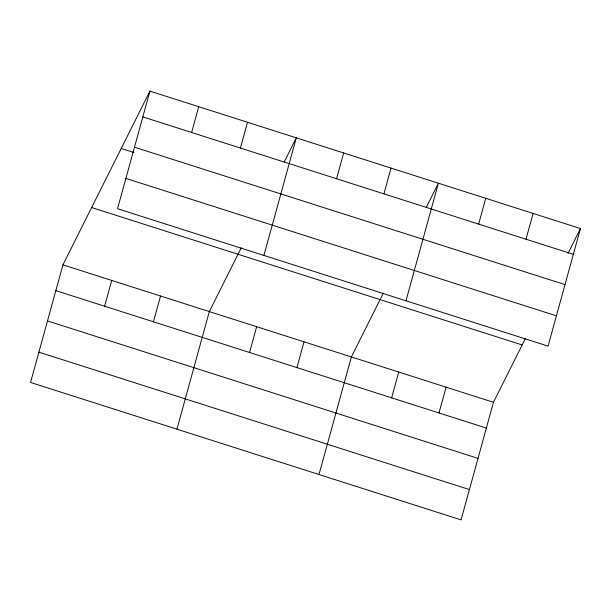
<?xml version="1.0" encoding="UTF-8"?>
<svg xmlns="http://www.w3.org/2000/svg" width="611" height="611" viewBox="0 0 611 611"><rect width="100%" height="100%" fill="white"/><g stroke="black" fill="none" stroke-linecap="round" stroke-linejoin="round"><path stroke-width="0.92" d="M149.924 91.123L117.541 208.71L548.059 346.139L580.45 228.552L149.924 91.123L62.941 264.861L30.55 382.448L461.076 519.877L493.459 402.29L525.452 338.395M104.626 306.218L111.729 280.434M191.617 132.48L198.72 106.696M153.422 321.791L160.525 296.014M240.413 148.053L247.516 122.269M176.93 429.174L209.313 311.587L241.307 247.692M263.914 255.436L296.304 137.849L284.237 161.946M249.571 352.486L256.673 326.702M336.562 178.748L343.665 152.964M296.931 367.601L304.034 341.824M383.922 193.863L391.017 168.086M319.003 474.526L351.386 356.939L383.38 293.043M405.987 300.788L438.377 183.201L426.31 207.297M391.643 397.837L398.746 372.061M478.634 224.1L485.737 198.315M439.003 412.96L446.106 387.175M525.995 239.214L533.09 213.438M567.97 253.481L580.45 228.552M142.829 116.9L573.347 254.336M134.481 147.198L565.007 284.627M121.222 148.458L133.87 152.49M125.881 178.412L556.407 315.841M91.642 207.526L522.168 344.963M62.941 264.861L493.459 402.29M55.838 290.645L486.356 428.074M47.49 320.935L478.016 458.372M38.898 352.15L469.416 489.587"/></g></svg>
